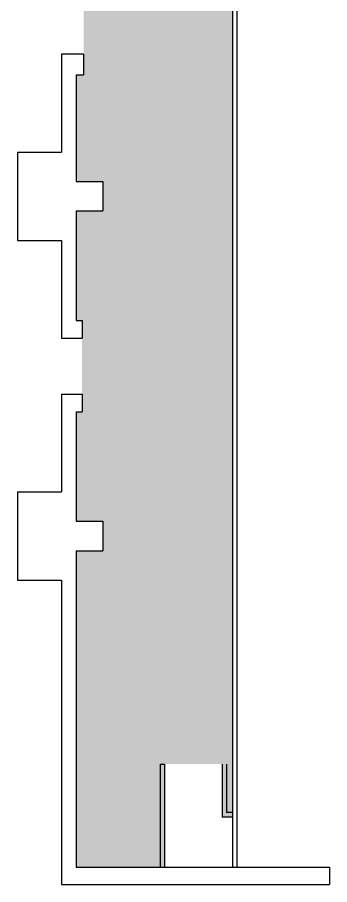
# Model space of a CAD drawing. Header units: inches. Extents: x 54 to 317, y 0 to 1287.
# Drawn here: x 54 to 266, y 0 to 590 of the extents above; entities that cross this region are included whole.
import ezdxf

# ---------------------------------------------------------------- set-up
doc = ezdxf.new("R2010")
doc.units = ezdxf.units.IN
doc.header["$LTSCALE"] = 10
doc.header["$MEASUREMENT"] = 0
for name, color, linetype in [('A-WALL', 5, 'CONTINUOUS'), ('Rooms-Category-Color', 7, 'CONTINUOUS'), ('Rooms-College-Color', 7, 'CONTINUOUS'), ('Rooms-Department-Color', 7, 'CONTINUOUS'), ('Rooms-Division-Color', 7, 'CONTINUOUS')]:
    doc.layers.add(name, color=color, linetype=linetype)

msp = doc.modelspace()

# ---------------------------------------------------------------- hatches: boundary and pattern name
at = {"layer": 'Rooms-Category-Color', "true_color": 0xe3c5e1}
msp.add_hatch(color=254, dxfattribs=at).paths.add_polyline_path([(98, 333.5), (98, 321.5), (94, 321.5), (94, 247), (112, 247), (112, 227), (94, 227), (94, 12), (154, 12), (154, 52), (154, 81.96), (193, 81.96), (193, 45.96), (200.04, 45.96), (200.04, 1149), (94, 1149), (94, 940), (112, 940), (112, 920), (94, 920), (94, 847.54), (98.92, 847.54), (98.92, 833.5), (98.92, 795.5), (98.92, 781.52), (94, 781.52), (94, 744), (123, 744), (123, 707.04), (98, 707.04), (98, 689), (94, 689), (94, 616.54), (98.92, 616.54), (98.92, 602.5), (98.92, 564.5), (98.92, 550.52), (94, 550.52), (94, 478), (112, 478), (112, 458), (94, 458), (94, 383.5), (98, 383.5), (98, 371.5)])
at = {"layer": 'Rooms-College-Color', "true_color": 0xadadad}
msp.add_hatch(color=253, dxfattribs=at).paths.add_polyline_path([(98, 333.5), (98, 321.5), (94, 321.5), (94, 247), (112, 247), (112, 227), (94, 227), (94, 12), (154, 12), (154, 52), (154, 81.96), (193, 81.96), (193, 45.96), (200.04, 45.96), (200.04, 1149), (94, 1149), (94, 940), (112, 940), (112, 920), (94, 920), (94, 847.54), (98.92, 847.54), (98.92, 833.5), (98.92, 795.5), (98.92, 781.52), (94, 781.52), (94, 744), (123, 744), (123, 707.04), (98, 707.04), (98, 689), (94, 689), (94, 616.54), (98.92, 616.54), (98.92, 602.5), (98.92, 564.5), (98.92, 550.52), (94, 550.52), (94, 478), (112, 478), (112, 458), (94, 458), (94, 383.5), (98, 383.5), (98, 371.5)])
at = {"layer": 'Rooms-Department-Color', "true_color": 0xfa003f}
msp.add_hatch(color=240, dxfattribs=at).paths.add_polyline_path([(98, 333.5), (98, 321.5), (94, 321.5), (94, 247), (112, 247), (112, 227), (94, 227), (94, 12), (154, 12), (154, 52), (154, 81.96), (193, 81.96), (193, 45.96), (200.04, 45.96), (200.04, 1149), (94, 1149), (94, 940), (112, 940), (112, 920), (94, 920), (94, 847.54), (98.92, 847.54), (98.92, 833.5), (98.92, 795.5), (98.92, 781.52), (94, 781.52), (94, 744), (123, 744), (123, 707.04), (98, 707.04), (98, 689), (94, 689), (94, 616.54), (98.92, 616.54), (98.92, 602.5), (98.92, 564.5), (98.92, 550.52), (94, 550.52), (94, 478), (112, 478), (112, 458), (94, 458), (94, 383.5), (98, 383.5), (98, 371.5)])
at = {"layer": 'Rooms-Division-Color', "true_color": 0xfa003f}
msp.add_hatch(color=240, dxfattribs=at).paths.add_polyline_path([(98, 333.5), (98, 321.5), (94, 321.5), (94, 247), (112, 247), (112, 227), (94, 227), (94, 12), (154, 12), (154, 52), (154, 81.96), (193, 81.96), (193, 45.96), (200.04, 45.96), (200.04, 1149), (94, 1149), (94, 940), (112, 940), (112, 920), (94, 920), (94, 847.54), (98.92, 847.54), (98.92, 833.5), (98.92, 795.5), (98.92, 781.52), (94, 781.52), (94, 744), (123, 744), (123, 707.04), (98, 707.04), (98, 689), (94, 689), (94, 616.54), (98.92, 616.54), (98.92, 602.5), (98.92, 564.5), (98.92, 550.52), (94, 550.52), (94, 478), (112, 478), (112, 458), (94, 458), (94, 383.5), (98, 383.5), (98, 371.5)])

# ---------------------------------------------------------------- linework, layer by layer
at = {"layer": 'A-WALL'}
for p, q in [((200.04, 1149), (200.04, 12)), ((203.04, 1149), (203.04, 12)), ((84, 564.5), (84, 498)), ((98.92, 564.5), (84, 564.5)), ((98.92, 564.5), (98.92, 550.52)), ((94, 550.52), (98.92, 550.52)), ((94, 550.52), (94, 478)), ((54, 498), (84, 498)), ((54, 498), (54, 438)), ((94, 478), (112, 478)), ((112, 478), (112, 458)), ((94, 458), (112, 458)), ((94, 458), (94, 383.5)), ((54, 438), (84, 438)), ((84, 438), (84, 371.5)), ((94, 383.5), (98, 383.5)), ((98, 383.5), (98, 371.5)), ((84, 371.5), (98, 371.5)), ((84, 333.5), (98, 333.5)), ((84, 333.5), (84, 267)), ((98, 333.5), (98, 321.5)), ((94, 321.5), (98, 321.5)), ((94, 321.5), (94, 247)), ((54, 267), (84, 267)), ((54, 267), (54, 207)), ((94, 247), (112, 247)), ((112, 247), (112, 227)), ((94, 227), (112, 227)), ((94, 227), (94, 12)), ((54, 207), (84, 207)), ((84, 207), (84, 0)), ((151, 81.96), (151, 52)), ((151, 81.96), (154, 81.96)), ((154, 81.96), (154, 52)), ((193, 81.96), (193, 45.96)), ((196, 81.96), (196, 48.96)), ((151, 52), (151, 12)), ((154, 52), (154, 12)), ((200.04, 48.96), (196, 48.96)), ((200.04, 45.96), (193, 45.96)), ((94, 12), (266.04, 12)), ((266.04, 12), (266.04, 0)), ((84, 0), (266.04, 0))]:
    msp.add_line(p, q, dxfattribs=at)

doc.saveas('drawing.dxf')
